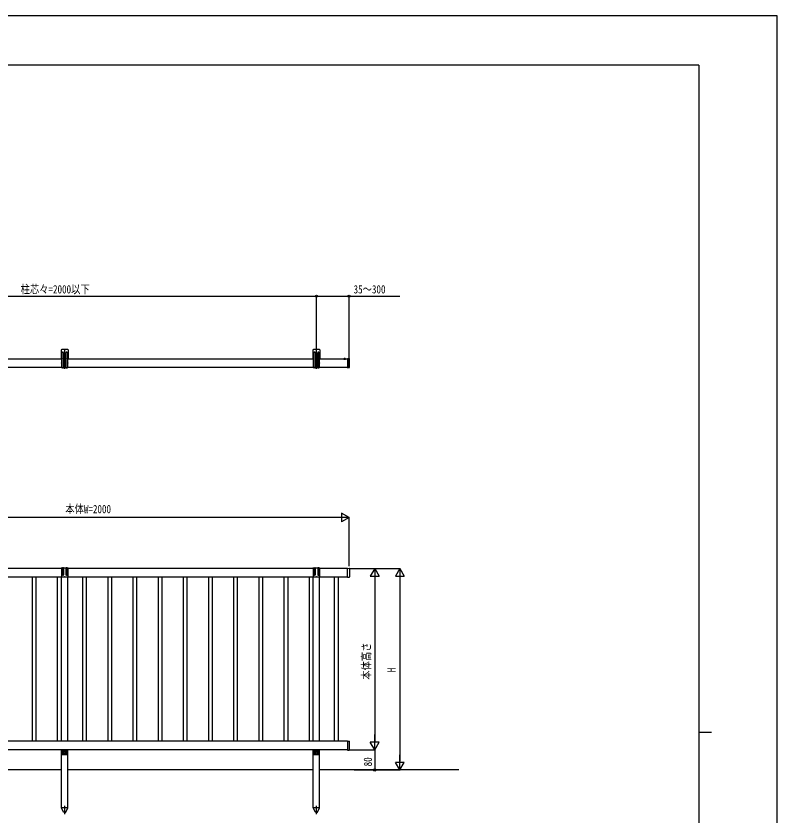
# Model space of a CAD drawing. Units: millimetres, scale not verified. Extents: x -4205 to 4205, y -2970 to 2970.
# Drawn here: x 1182 to 4205, y -204 to 2970 of the extents above; entities that cross this region are included whole.
import ezdxf
from ezdxf.enums import TextEntityAlignment as Align

# ---------------------------------------------------------------- set-up
doc = ezdxf.new("R2010")
doc.units = ezdxf.units.MM
doc.header["$LTSCALE"] = 16
for name, color, linetype in [('0-3_YKK_A1', 4, 'Continuous'), ('0-4_YKK_D', 6, 'Continuous'), ('0-5_YKK_ZWAK', 7, 'Continuous')]:
    doc.layers.add(name, color=color, linetype=linetype)
doc.styles.add('ＭＳ ゴシック', font='')
doc.styles.get('ＭＳ ゴシック').set_extended_font_data('MS Gothic')

msp = doc.modelspace()

# ---------------------------------------------------------------- linework, layer by layer
at = {"layer": '0-3_YKK_A1'}
for p, q in [((1361.02, 1642.5), (1361.02, 1609)), ((1387.52, 1645), (1363.52, 1645)), ((1365.52, 1573.5), (1365.52, 1632.2)), ((1370.52, 1632.2), (1370.52, 1573.5)), ((1375.52, 1568.8), (1375.52, 1647.63)), ((1380.52, 1573.5), (1380.52, 1632.2)), ((1385.52, 1632.2), (1385.52, 1573.5)), ((1390.02, 1609), (1390.02, 1642.5)), ((2361.02, 1642.5), (2361.02, 1609)), ((2387.52, 1645), (2363.52, 1645)), ((2365.52, 1573.5), (2365.52, 1632.2)), ((2370.52, 1632.2), (2370.52, 1573.5)), ((2375.52, 1568.8), (2375.52, 1647.63)), ((2380.52, 1573.5), (2380.52, 1632.2)), ((2385.52, 1632.2), (2385.52, 1573.5)), ((2390.02, 1609), (2390.02, 1642.5)), ((1363.02, 1607), (509.52, 1607)), ((1363.02, 1607), (1361.02, 1609)), ((1363.02, 1607), (1363.02, 1606.71)), ((1363.02, 1605.29), (1363.02, 1591.71)), ((1363.02, 1590.29), (1363.02, 1573.5)), ((1381.77, 1610.2), (1369.27, 1610.2)), ((1374.27, 1610.61), (1373.44, 1610.61)), ((1376.76, 1609.78), (1377.59, 1609.78)), ((1390.02, 1609), (1388.02, 1607)), ((2363.02, 1607), (1388.02, 1607)), ((1388.02, 1606.71), (1388.02, 1607)), ((1388.02, 1591.71), (1388.02, 1605.29)), ((1388.02, 1573.5), (1388.02, 1590.29)), ((2363.02, 1607), (2361.02, 1609)), ((2363.02, 1607), (2363.02, 1606.71)), ((2363.02, 1605.29), (2363.02, 1591.71)), ((2363.02, 1590.29), (2363.02, 1573.5)), ((2381.77, 1610.2), (2369.27, 1610.2)), ((2374.27, 1610.61), (2373.44, 1610.61)), ((2376.76, 1609.78), (2377.59, 1609.78)), ((2390.02, 1609), (2388.02, 1607)), ((2499.02, 1607), (2388.02, 1607)), ((2388.02, 1606.71), (2388.02, 1607)), ((2388.02, 1591.71), (2388.02, 1605.29)), ((2388.02, 1573.5), (2388.02, 1590.29)), ((2483.92, 1607), (2491.12, 1607)), ((2485.47, 1608.97), (2486.37, 1607.15)), ((2487.52, 1606.54), (2486.37, 1607.15)), ((2487.52, 1610.5), (2487.52, 1603.93)), ((2487.52, 1606.54), (2488.66, 1607.15)), ((2489.57, 1608.97), (2488.66, 1607.15)), ((2499.02, 1608.93), (2499.02, 1608.25)), ((2499.02, 1608.25), (2499.02, 1573.75)), ((2499.34, 1609.23), (2506.08, 1608.82)), ((2505.02, 1571.89), (2505.02, 1610.22)), ((2507.02, 1574.18), (2507.02, 1607.82)), ((509.52, 1575), (1363.02, 1575)), ((1363.02, 1575), (1366.52, 1575)), ((1363.02, 1573.5), (1365.52, 1573.5)), ((1369.52, 1572.5), (1366.52, 1572.5)), ((1368.52, 1574), (1367.52, 1574)), ((1369.52, 1575), (1381.52, 1575)), ((1370.52, 1573.5), (1380.52, 1573.5)), ((1381.52, 1572.5), (1384.52, 1572.5)), ((1382.52, 1574), (1383.52, 1574)), ((1384.52, 1575), (1388.02, 1575)), ((1385.52, 1573.5), (1388.02, 1573.5)), ((1388.02, 1575), (2363.02, 1575)), ((2363.02, 1575), (2366.52, 1575)), ((2363.02, 1573.5), (2365.52, 1573.5)), ((2369.52, 1572.5), (2366.52, 1572.5)), ((2368.52, 1574), (2367.52, 1574)), ((2369.52, 1575), (2381.52, 1575)), ((2370.52, 1573.5), (2380.52, 1573.5)), ((2381.52, 1572.5), (2384.52, 1572.5)), ((2382.52, 1574), (2383.52, 1574)), ((2384.52, 1575), (2388.02, 1575)), ((2385.52, 1573.5), (2388.02, 1573.5)), ((2388.02, 1575), (2499.02, 1575)), ((2499.02, 1573.75), (2499.02, 1573.07)), ((2499.34, 1572.77), (2506.08, 1573.18)), ((1363.02, 775), (509.52, 775)), ((1365.52, 777), (1363.02, 777)), ((1363.02, 777), (1363.02, 743.98)), ((1365.52, 777), (1365.52, 750.5)), ((1366.52, 778), (1369.52, 778)), ((1380.52, 777), (1370.52, 777)), ((1370.52, 777), (1370.52, 750.5)), ((1380.52, 777), (1380.52, 750.5)), ((1384.52, 778), (1381.52, 778)), ((1388.02, 777), (1385.52, 777)), ((1385.52, 777), (1385.52, 750.5)), ((1388.02, 777), (1388.02, 743.98)), ((2363.02, 775), (1388.02, 775)), ((2365.52, 777), (2363.02, 777)), ((2363.02, 777), (2363.02, 743.98)), ((2365.52, 777), (2365.52, 750.5)), ((2366.52, 778), (2369.52, 778)), ((2380.52, 777), (2370.52, 777)), ((2370.52, 777), (2370.52, 750.5)), ((2380.52, 777), (2380.52, 750.5)), ((2384.52, 778), (2381.52, 778)), ((2388.02, 777), (2385.52, 777)), ((2385.52, 777), (2385.52, 750.5)), ((2388.02, 777), (2388.02, 743.98)), ((2499.02, 775), (2388.02, 775)), ((2499.34, 776.11), (2506.08, 775.7)), ((2507.02, 774.7), (2507.02, 742.06)), ((2499.02, 741), (509.52, 741)), ((1247.52, 89), (1247.52, 741)), ((1262.52, 89), (1262.52, 741)), ((1347.52, 89), (1347.52, 741)), ((1362.52, 89), (1362.52, 741)), ((1363.02, 89), (1363.02, 741)), ((1365.02, 741.98), (1374.8, 741.98)), ((1376.23, 741.98), (1386.02, 741.98)), ((2363.02, 741), (1388.02, 741)), ((1388.02, 89), (1388.02, 741)), ((1447.52, 89), (1447.52, 741)), ((1462.52, 89), (1462.52, 741)), ((1547.52, 89), (1547.52, 741)), ((1562.52, 89), (1562.52, 741)), ((1647.52, 89), (1647.52, 741)), ((1662.52, 89), (1662.52, 741)), ((1747.52, 89), (1747.52, 741)), ((1762.52, 89), (1762.52, 741)), ((1847.52, 89), (1847.52, 741)), ((1862.52, 89), (1862.52, 741)), ((1947.52, 89), (1947.52, 741)), ((1962.52, 89), (1962.52, 741)), ((2047.52, 89), (2047.52, 741)), ((2062.52, 89), (2062.52, 741)), ((2147.52, 89), (2147.52, 741)), ((2162.52, 89), (2162.52, 741)), ((2247.52, 89), (2247.52, 741)), ((2262.52, 89), (2262.52, 741)), ((2347.52, 89), (2347.52, 741)), ((2362.52, 89), (2362.52, 741)), ((2363.02, 89), (2363.02, 741)), ((2365.02, 741.98), (2374.8, 741.98)), ((2376.23, 741.98), (2386.02, 741.98)), ((2388.02, 89), (2388.02, 741)), ((2447.52, 89), (2447.52, 741)), ((2462.52, 89), (2462.52, 741)), ((2499.02, 740.95), (2499.02, 741.63)), ((2499.34, 740.65), (2506.08, 741.06)), ((2499.02, 89), (509.52, 89)), ((2499.02, 89.05), (2499.02, 88.37)), ((2499.34, 89.35), (2506.08, 88.94)), ((2507.02, 55.3), (2507.02, 87.94)), ((2499.02, 55), (509.52, 55)), ((1364.52, 55), (1364.52, 38)), ((1364.52, 52.8), (1366.52, 52.8)), ((1366.52, 40.5), (1366.52, 55)), ((1366.52, 36), (1384.52, 36)), ((1367.52, 51.93), (1369.52, 51.93)), ((1370.52, 55), (1370.52, 40.5)), ((1370.52, 52.8), (1380.52, 52.8)), ((1380.52, 40.5), (1380.52, 55)), ((1383.52, 51.93), (1381.52, 51.93)), ((1384.52, 55), (1384.52, 40.5)), ((1384.52, 52.8), (1386.52, 52.8)), ((1386.52, 38), (1386.52, 55)), ((1388.02, -175), (1388.02, 55)), ((2364.52, 55), (2364.52, 38)), ((2364.52, 52.8), (2366.52, 52.8)), ((2366.52, 40.5), (2366.52, 55)), ((2366.52, 36), (2384.52, 36)), ((2367.52, 51.93), (2369.52, 51.93)), ((2370.52, 55), (2370.52, 40.5)), ((2370.52, 52.8), (2380.52, 52.8)), ((2380.52, 40.5), (2380.52, 55)), ((2383.52, 51.93), (2381.52, 51.93)), ((2384.52, 55), (2384.52, 40.5)), ((2384.52, 52.8), (2386.52, 52.8)), ((2386.52, 38), (2386.52, 55)), ((2388.02, -175), (2388.02, 55)), ((2499.34, 53.89), (2506.08, 54.3)), ((1363.02, -25), (388.02, -25)), ((2363.02, -25), (1388.02, -25)), ((2941.03, -25), (2388.02, -25)), ((1371.06, -192.26), (1362.82, -176)), ((1375.52, -200.51), (1375.52, -168.04)), ((1379.98, -192.26), (1388.22, -176)), ((1388.22, -176), (1388.22, -175)), ((2371.06, -192.26), (2362.82, -176)), ((2375.52, -200.51), (2375.52, -168.04)), ((2379.98, -192.26), (2388.22, -176)), ((2388.22, -176), (2388.22, -175))]:
    msp.add_line(p, q, dxfattribs=at)
for points in [[(1373.44, 1610.61), (1373.44, 1609.78), (1374.27, 1609.78)], [(1375.93, 1611.44), (1375.93, 1612.27), (1375.1, 1612.27), (1375.1, 1611.44)], [(1375.1, 1608.95), (1375.1, 1608.12), (1375.93, 1608.12), (1375.93, 1608.95)], [(1377.59, 1609.78), (1377.59, 1610.61), (1376.76, 1610.61)], [(2373.44, 1610.61), (2373.44, 1609.78), (2374.27, 1609.78)], [(2375.93, 1611.44), (2375.93, 1612.27), (2375.1, 1612.27), (2375.1, 1611.44)], [(2375.1, 1608.95), (2375.1, 1608.12), (2375.93, 1608.12), (2375.93, 1608.95)], [(2377.59, 1609.78), (2377.59, 1610.61), (2376.76, 1610.61)], [(2499.02, 741.63), (2499.02, 775.13), (2499.02, 775.81)], [(2499.02, 88.37), (2499.02, 54.87), (2499.02, 54.19)], [(1388.02, -175), (1363.02, -175), (1363.02, 55)], [(2388.02, -175), (2363.02, -175), (2363.02, 55)], [(1388.22, -175), (1362.82, -175), (1362.82, -176)], [(2388.22, -175), (2362.82, -175), (2362.82, -176)]]:
    msp.add_lwpolyline(points, dxfattribs=at)
for centre, radius in [((1375.52, 1610.2), 4.25), ((2375.52, 1610.2), 4.25), ((1375.52, 47), 2.1), ((1375.52, 40), 0.65), ((2375.52, 47), 2.1), ((2375.52, 40), 0.65)]:
    msp.add_circle(centre, radius, dxfattribs=at)
for centre, radius, start, end in [((1363.52, 1642.5), 2.5, 90, 180), ((1368.02, 1632.2), 2.5, 0, 180), ((1383.02, 1632.2), 2.5, 0, 180), ((1387.52, 1642.5), 2.5, 0, 90), ((2363.52, 1642.5), 2.5, 90, 180), ((2368.02, 1632.2), 2.5, 0, 180), ((2383.02, 1632.2), 2.5, 0, 180), ((2387.52, 1642.5), 2.5, 0, 90), ((1362.32, 1606), 1, 314.427, 45.573), ((1362.32, 1591), 1, 314.427, 45.573), ((1374.27, 1611.44), 0.83, 270, 0), ((1374.27, 1608.95), 0.83, 0, 90), ((1376.76, 1611.44), 0.83, 180, 270), ((1376.76, 1608.95), 0.83, 90, 180), ((1388.72, 1606), 1, 134.427, 225.573), ((1388.72, 1591), 1, 134.427, 225.573), ((2362.32, 1606), 1, 314.427, 45.573), ((2362.32, 1591), 1, 314.427, 45.573), ((2374.27, 1611.44), 0.83, 270, 0), ((2374.27, 1608.95), 0.83, 0, 90), ((2376.76, 1611.44), 0.83, 180, 270), ((2376.76, 1608.95), 0.83, 90, 180), ((2388.72, 1606), 1, 134.427, 225.573), ((2388.72, 1591), 1, 134.427, 225.573), ((2483.92, 1607.15), 0.154, 152.71904, 270), ((2487.52, 1605.3), 4.2, 27.28096, 152.71904), ((2491.12, 1607.15), 0.154, 270, 27.28096), ((2499.32, 1608.93), 0.3, 86.5, 180), ((2506.02, 1607.82), 1, 0, 86.5), ((1366.52, 1573.5), 1, 180, 270), ((1367.52, 1575), 1, 180, 270), ((1368.52, 1575), 1, 270, 0), ((1369.52, 1573.5), 1, 270, 0), ((1381.52, 1573.5), 1, 180, 270), ((1382.52, 1575), 1, 180, 270), ((1383.52, 1575), 1, 270, 0), ((1384.52, 1573.5), 1, 270, 0), ((2366.52, 1573.5), 1, 180, 270), ((2367.52, 1575), 1, 180, 270), ((2368.52, 1575), 1, 270, 0), ((2369.52, 1573.5), 1, 270, 0), ((2381.52, 1573.5), 1, 180, 270), ((2382.52, 1575), 1, 180, 270), ((2383.52, 1575), 1, 270, 0), ((2384.52, 1573.5), 1, 270, 0), ((2499.32, 1573.07), 0.3, 180, 273.5), ((2506.02, 1574.18), 1, 273.5, 0), ((1363.02, 775), 2, 90, 180), ((1366.52, 777), 1, 90, 180), ((1369.52, 777), 1, 0, 90), ((1381.52, 777), 1, 90, 180), ((1384.52, 777), 1, 0, 90), ((1388.02, 775), 2, 0, 90), ((2363.02, 775), 2, 90, 180), ((2366.52, 777), 1, 90, 180), ((2369.52, 777), 1, 0, 90), ((2381.52, 777), 1, 90, 180), ((2384.52, 777), 1, 0, 90), ((2388.02, 775), 2, 0, 90), ((2499.32, 775.81), 0.3, 86.5, 180), ((2506.02, 774.7), 1, 0, 86.5), ((1365.02, 743.98), 2, 180, 270), ((1368.02, 750.5), 2.5, 179.99998, 0.00004), ((1375.52, 741.28), 1, 44.427, 135.573), ((1383.02, 750.5), 2.5, 179.99998, 0.00004), ((1386.02, 743.98), 2, 270, 0), ((2365.02, 743.98), 2, 180, 270), ((2368.02, 750.5), 2.5, 179.99998, 0.00004), ((2375.52, 741.28), 1, 44.427, 135.573), ((2383.02, 750.5), 2.5, 179.99998, 0.00004), ((2386.02, 743.98), 2, 270, 0), ((2499.32, 740.95), 0.3, 180, 273.5), ((2506.02, 742.06), 1, 273.5, 0), ((2499.32, 89.05), 0.3, 86.5, 180), ((2506.02, 87.94), 1, 0, 86.5), ((1366.52, 38), 2, 180, 270), ((1367.52, 52.93), 1, 180, 270), ((1368.52, 40.5), 2, 180, 0), ((1369.52, 52.93), 1, 270, 0), ((1381.52, 52.93), 1, 180, 270), ((1382.52, 40.5), 2, 180, 0), ((1383.52, 52.93), 1, 270, 0), ((1384.52, 38), 2, 270, 0), ((2366.52, 38), 2, 180, 270), ((2367.52, 52.93), 1, 180, 270), ((2368.52, 40.5), 2, 180, 0), ((2369.52, 52.93), 1, 270, 0), ((2381.52, 52.93), 1, 180, 270), ((2382.52, 40.5), 2, 180, 0), ((2383.52, 52.93), 1, 270, 0), ((2384.52, 38), 2, 270, 0), ((2499.32, 54.19), 0.3, 180, 273.5), ((2506.02, 55.3), 1, 273.5, 0), ((1375.52, -190), 5, 206.87405, 333.12595), ((2375.52, -190), 5, 206.87405, 333.12595)]:
    msp.add_arc(centre, radius, start, end, dxfattribs=at)
at = {"layer": '0-4_YKK_D'}
for p, q in [((375.52, 1857), (2375.52, 1857)), ((2375.52, 1647.71), (2375.52, 1858)), ((2375.52, 1647.71), (2375.52, 1858)), ((2505.02, 1611.22), (2505.02, 1858)), ((2505.02, 977.98), (2474.71, 995.48)), ((2474.71, 995.48), (2474.71, 960.48)), ((2470.02, 977.98), (540.02, 977.98)), ((2505.02, 977.98), (2444.4, 977.98)), ((2505.02, 977.98), (2474.71, 960.48)), ((2505.02, 784.14), (2505.02, 978.98)), ((2508.02, 775), (2708.02, 775)), ((2508.52, 775), (2608.02, 775)), ((2607.02, 775), (2589.52, 744.69)), ((2607.02, 775), (2624.52, 744.69)), ((2607.02, 775), (2607.02, 714.38)), ((2707.02, 775), (2689.52, 744.69)), ((2707.02, 775), (2724.52, 744.69)), ((2707.02, 775), (2707.02, 714.38)), ((2589.52, 744.69), (2624.52, 744.69)), ((2607.02, 740), (2607.02, 90)), ((2689.52, 744.69), (2724.52, 744.69)), ((2707.02, 740), (2707.02, 10)), ((2607.02, 55), (2607.02, 115.62)), ((2607.02, 55), (2589.52, 85.31)), ((2624.52, 85.31), (2589.52, 85.31)), ((2607.02, 55), (2624.52, 85.31)), ((2508.02, 55), (2608.02, 55)), ((2508.02, 55), (2608.02, 55)), ((2607.02, 55), (2607.02, -25)), ((2707.02, -25), (2707.02, 35.62)), ((2707.02, -25), (2689.52, 5.31)), ((2724.52, 5.31), (2689.52, 5.31)), ((2707.02, -25), (2724.52, 5.31)), ((2525.52, -25), (2708.02, -25)), ((2606.52, -25), (2606.02, -25))]:
    msp.add_line(p, q, dxfattribs=at)
msp.add_lwpolyline([(2375.52, 1857), (2505.02, 1857), (2706.42, 1857)], dxfattribs=at)
for centre in [(2375.52, 1857), (2375.52, 1857), (2505.02, 1857), (2607.02, -25)]:
    msp.add_circle(centre, 4.25, dxfattribs=at)
at = {"layer": '0-5_YKK_ZWAK'}
for p, q in [((3895.02, 2775), (-3904.98, 2775)), ((3895.02, 2775), (3895.02, -2525)), ((3895.02, 125), (3945.02, 125))]:
    msp.add_line(p, q, dxfattribs=at)
msp.add_lwpolyline([(-4205, -2970), (4205, -2970), (4205, 2970), (-4205, 2970)], close=True, dxfattribs=at)

# ---------------------------------------------------------------- texts
at = {"layer": '0-4_YKK_D', "style": 'ＭＳ ゴシック', "width": 0.8}
for s, p in [('柱芯々=2000以下', (1200.32, 1858)), ('35～300', (2523.02, 1858)), ('本体W=2000', (1377.82, 984.98))]:
    msp.add_text(s, height=32.99, dxfattribs=at).set_placement(p, align=Align.BOTTOM_LEFT)
for s, p in [('本体高さ', (2600.02, 333.4)), ('H', (2700.02, 363)), ('80', (2606.02, -10.52))]:
    msp.add_text(s, height=32.99, rotation=90, dxfattribs=at).set_placement(p, align=Align.BOTTOM_LEFT)

doc.saveas('drawing.dxf')
